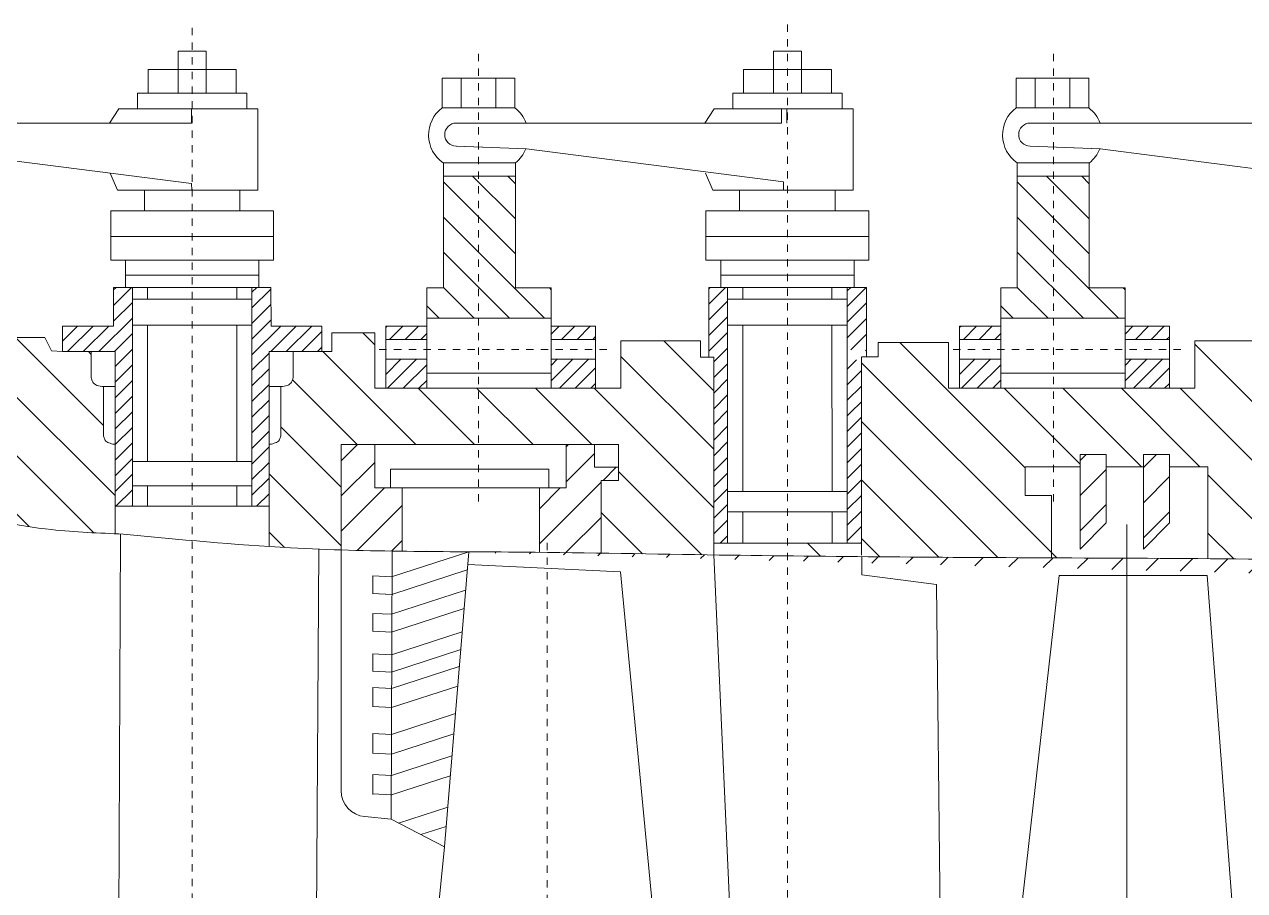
# Model space of a CAD drawing. Extents: x 0 to 420, y 0 to 297.
# Drawn here: x 85.47 to 102.09, y 206.07 to 217.87 of the extents above; entities that cross this region are included whole.
import ezdxf

# ---------------------------------------------------------------- set-up
doc = ezdxf.new("R2010")
doc.units = 0
doc.linetypes.add('ОСЕВАЯ', pattern=[50.8, 31.75, -6.35, 6.35, -6.35])
doc.layers.get('0').update_dxf_attribs({"linetype": 'CONTINUOUS'})
pattern_1 = [(45, (-22278.84894, -14110.31309), (-0.1064465167, 0.1064465167), [])]
pattern_2 = [(135, (-22278.84894, -14110.3131), (-0.399174438, -0.399174438), [])]
pattern_3 = [(45, (-22278.84894, -14110.3131), (-0.2395046625, 0.2395046625), [])]

msp = doc.modelspace()

# ---------------------------------------------------------------- hatches: boundary and pattern name
at = {"lineweight": 0, "ltscale": 0.0007}
h = msp.add_hatch(dxfattribs=at)
h.set_pattern_fill('ANSI31', color=256, scale=0.106681, angle=90, style=0)
h.set_pattern_definition([(135, (-22270.58378, -14110.3131), (-0.2395046625, -0.2395046625), [])])
h.paths.add_polyline_path([(91.66, 215.807), (91.18, 215.807), (91.18, 214.283), (91.66, 214.283)])
h.paths.add_polyline_path([(92.162, 215.807), (91.66, 215.807), (91.66, 214.283), (92.162, 214.283)])
h.paths.add_polyline_path([(92.649, 214.283), (91.66, 214.283), (91.66, 213.868), (92.649, 213.868)])
h.paths.add_polyline_path([(91.66, 214.283), (91.18, 214.283), (90.954, 214.283), (90.954, 213.868), (91.66, 213.868)])
h = msp.add_hatch(dxfattribs=at)
h.set_pattern_fill('ANSI31', color=256, scale=0.106681, angle=90, style=0)
h.set_pattern_definition([(135, (-22262.76746, -14110.3131), (-0.2395046625, -0.2395046625), [])])
h.paths.add_polyline_path([(99.476, 215.807), (98.996, 215.807), (98.996, 214.283), (99.476, 214.283)])
h.paths.add_polyline_path([(99.978, 215.807), (99.476, 215.807), (99.476, 214.283), (99.978, 214.283)])
h.paths.add_polyline_path([(100.465, 214.283), (99.476, 214.283), (99.476, 213.868), (100.465, 213.868)])
h.paths.add_polyline_path([(99.476, 214.283), (98.996, 214.283), (98.771, 214.283), (98.771, 213.868), (99.476, 213.868)])
h = msp.add_hatch(dxfattribs=at)
h.set_pattern_fill('ANSI31', color=256, scale=0.047414, style=0)
h.set_pattern_definition(pattern_1)
h.paths.add_polyline_path([(86.945, 214.288), (86.689, 214.288), (86.69, 213.763), (85.991, 213.763), (85.991, 213.414), (86.71, 213.414), (86.71, 211.307), (86.945, 211.307)])
h = msp.add_hatch(dxfattribs=at)
h.set_pattern_fill('ANSI31', color=256, scale=0.047414, style=0)
h.set_pattern_definition(pattern_1)
h.paths.add_polyline_path([(88.837, 213.763), (88.829, 214.288), (88.574, 214.288), (88.574, 211.307), (88.808, 211.307), (88.808, 213.414), (89.527, 213.414), (89.527, 213.763)])
h = msp.add_hatch(dxfattribs=at)
h.set_pattern_fill('ANSI31', color=256, scale=0.047414, style=0)
h.set_pattern_definition(pattern_1)
h.paths.add_polyline_path([(95.052, 214.288), (94.796, 214.288), (94.797, 213.763), (94.797, 213.337), (94.862, 213.337), (94.862, 210.805), (95.049, 210.805)])
h = msp.add_hatch(dxfattribs=at)
h.set_pattern_fill('ANSI31', color=256, scale=0.047414, style=0)
h.set_pattern_definition(pattern_1)
h.paths.add_polyline_path([(96.945, 214.288), (96.681, 214.288), (96.681, 213.866), (96.945, 213.833)])
h = msp.add_hatch(dxfattribs=at)
h.set_pattern_fill('ANSI31', color=256, scale=0.047414, style=0)
h.set_pattern_definition([(45, (-22270.58378, -14110.31309), (-0.1064465167, 0.1064465167), [])])
h.paths.add_polyline_path([(90.954, 213.76), (90.396, 213.76), (90.396, 213.58), (90.954, 213.58)])
h.paths.add_polyline_path([(93.253, 213.76), (92.649, 213.76), (92.649, 213.58), (93.253, 213.58)])
h.paths.add_polyline_path([(93.253, 213.31), (92.649, 213.31), (92.649, 212.914), (93.253, 212.914)])
h.paths.add_polyline_path([(90.954, 213.31), (90.396, 213.31), (90.396, 212.914), (90.954, 212.914)])
h = msp.add_hatch(dxfattribs=at)
h.set_pattern_fill('ANSI31', color=256, scale=0.047414, style=0)
h.set_pattern_definition(pattern_1)
h.paths.add_polyline_path([(96.945, 213.763), (96.945, 213.833), (96.681, 213.866), (96.681, 213.441), (96.945, 213.426)])
h = msp.add_hatch(dxfattribs=at)
h.set_pattern_fill('ANSI31', color=256, scale=0.047414, style=0)
h.set_pattern_definition([(45, (-22262.76746, -14110.31309), (-0.1064465167, 0.1064465167), [])])
h.paths.add_polyline_path([(98.771, 213.76), (98.212, 213.76), (98.212, 213.58), (98.771, 213.58)])
h.paths.add_polyline_path([(101.069, 213.76), (100.465, 213.76), (100.465, 213.58), (101.069, 213.58)])
h.paths.add_polyline_path([(101.069, 213.31), (100.465, 213.31), (100.465, 212.914), (101.069, 212.914)])
h.paths.add_polyline_path([(98.771, 213.31), (98.212, 213.31), (98.212, 212.914), (98.771, 212.914)])
h = msp.add_hatch(dxfattribs=at)
h.set_pattern_fill('ANSI31', color=256, scale=0.177801, angle=90, style=0)
h.set_pattern_definition(pattern_2)
edge = h.paths.add_edge_path()
edge.add_spline(control_points=[(83.394, 211.618), (84.19, 211.323), (85.288, 210.997), (86.42, 210.944), (86.71, 210.932)], knot_values=[0.05819, 0.05819, 0.05819, 0.05819, 0.079519, 0.086854, 0.086854, 0.086854, 0.086854], degree=3, periodic=0)
edge.add_line((86.71, 210.932), (86.71, 212.155))
edge.add_spline(control_points=[(86.71, 212.155), (86.7, 212.154), (86.676, 212.153), (86.634, 212.168), (86.57, 212.189), (86.559, 212.242), (86.553, 212.27)], knot_values=[0, 0, 0, 0, 0.000267, 0.00058, 0.001143, 0.001829, 0.001829, 0.001829, 0.001829], degree=3, periodic=0)
edge.add_line((86.553, 212.27), (86.553, 212.94))
edge.add_spline(control_points=[(86.553, 212.94), (86.521, 212.941), (86.466, 212.943), (86.4, 212.995), (86.388, 213.04), (86.383, 213.062)], knot_values=[0, 0, 0, 0, 0.000781, 0.001388, 0.00195, 0.00195, 0.00195, 0.00195], degree=3, periodic=0)
edge.add_line((86.383, 213.062), (86.383, 213.414))
edge.add_line((86.383, 213.414), (85.991, 213.414))
edge.add_line((85.991, 213.414), (85.845, 213.423))
edge.add_line((85.845, 213.423), (85.754, 213.607))
edge.add_line((85.754, 213.607), (85.168, 213.607))
edge.add_line((85.168, 213.607), (85.168, 212.914))
edge.add_line((85.168, 212.914), (83.394, 212.914))
edge.add_line((83.394, 212.914), (83.394, 211.618))
h = msp.add_hatch(dxfattribs=at)
h.set_pattern_fill('ANSI31', color=256, scale=0.177801, angle=90, style=0)
h.set_pattern_definition(pattern_2)
edge = h.paths.add_edge_path()
edge.add_line((90.246, 212.914), (90.246, 213.668))
edge.add_line((90.246, 213.668), (89.663, 213.668))
edge.add_line((89.663, 213.668), (89.663, 213.414))
edge.add_line((89.663, 213.414), (89.527, 213.414))
edge.add_line((89.527, 213.414), (89.135, 213.414))
edge.add_line((89.135, 213.414), (89.135, 213.062))
edge.add_spline(control_points=[(89.135, 213.062), (89.13, 213.04), (89.119, 212.995), (89.053, 212.943), (88.997, 212.941), (88.965, 212.94)], knot_values=[0, 0, 0, 0, 0.000563, 0.001169, 0.00195, 0.00195, 0.00195, 0.00195], degree=3, periodic=0)
edge.add_line((88.965, 212.94), (88.965, 212.27))
edge.add_spline(control_points=[(88.965, 212.27), (88.959, 212.242), (88.948, 212.189), (88.884, 212.168), (88.842, 212.153), (88.819, 212.154), (88.808, 212.155)], knot_values=[0, 0, 0, 0, 0.000686, 0.001249, 0.001563, 0.001829, 0.001829, 0.001829, 0.001829], degree=3, periodic=0)
edge.add_line((88.808, 212.155), (88.808, 210.757))
edge.add_spline(control_points=[(88.808, 210.757), (88.905, 210.751), (89.232, 210.732), (89.559, 210.719), (89.789, 210.712)], knot_values=[0.016823, 0.016823, 0.016823, 0.016823, 0.019287, 0.02511, 0.02511, 0.02511, 0.02511], degree=3, periodic=0)
edge.add_line((89.789, 210.712), (89.789, 212.147))
edge.add_line((89.789, 212.147), (91.66, 212.147))
edge.add_line((91.66, 212.147), (91.66, 212.914))
edge.add_line((91.66, 212.914), (90.246, 212.914))
h = msp.add_hatch(dxfattribs=at)
h.set_pattern_fill('ANSI31', color=256, scale=0.177801, angle=90, style=0)
h.set_pattern_definition(pattern_2)
edge = h.paths.add_edge_path()
edge.add_line((91.66, 212.914), (91.66, 212.147))
edge.add_line((91.66, 212.147), (93.567, 212.147))
edge.add_line((93.567, 212.147), (93.567, 211.66))
edge.add_line((93.567, 211.66), (93.329, 211.66))
edge.add_line((93.329, 211.66), (93.329, 210.668))
edge.add_spline(control_points=[(93.329, 210.668), (93.84, 210.66), (94.351, 210.651), (94.862, 210.643)], knot_values=[0.054973, 0.054973, 0.054973, 0.054973, 0.067908, 0.067908, 0.067908, 0.067908], degree=3, periodic=0)
edge.add_line((94.862, 210.643), (94.862, 213.337))
edge.add_line((94.862, 213.337), (94.681, 213.337))
edge.add_line((94.681, 213.337), (94.681, 213.56))
edge.add_line((94.681, 213.56), (93.596, 213.56))
edge.add_line((93.596, 213.56), (93.596, 212.914))
edge.add_line((93.596, 212.914), (93.433, 212.914))
edge.add_line((93.433, 212.914), (91.66, 212.914))
h = msp.add_hatch(dxfattribs=at)
h.set_pattern_fill('ANSI31', color=256, scale=0.047414, style=0)
h.set_pattern_definition(pattern_1)
h.paths.add_polyline_path([(96.875, 213.302), (96.681, 213.303), (96.681, 212.584), (96.875, 212.584)])
h = msp.add_hatch(dxfattribs=at)
h.set_pattern_fill('ANSI31', color=256, scale=0.047414, style=0)
h.set_pattern_definition(pattern_1)
h.paths.add_polyline_path([(96.875, 212.584), (96.681, 212.584), (96.681, 210.805), (96.875, 210.805)])
h = msp.add_hatch(dxfattribs=at)
h.set_pattern_fill('ANSI31', color=256, scale=0.106681, style=0)
h.set_pattern_definition(pattern_3)
edge = h.paths.add_edge_path()
edge.add_spline(control_points=[(89.789, 210.712), (90.613, 210.686), (92.331, 210.691), (95.59, 210.624), (99.857, 210.6), (104.351, 210.584), (108.07, 210.384), (109.955, 210.23), (110.725, 210.167)], knot_values=[0.02511, 0.02511, 0.02511, 0.02511, 0.045996, 0.068555, 0.107616, 0.153978, 0.182279, 0.201842, 0.201842, 0.201842, 0.201842], degree=3, periodic=0)
edge.add_line((90.617, 210.703), (90.617, 211.556))
edge.add_line((90.617, 211.556), (90.246, 211.556))
edge.add_line((90.246, 211.556), (90.246, 212.147))
edge.add_line((90.246, 212.147), (89.789, 212.147))
edge.add_line((89.789, 212.147), (89.789, 210.712))
h = msp.add_hatch(dxfattribs=at)
h.set_pattern_fill('ANSI31', color=256, scale=0.106681, style=0)
h.set_pattern_definition(pattern_3)
edge = h.paths.add_edge_path()
edge.add_spline(control_points=[(92.489, 210.679), (92.769, 210.676), (93.049, 210.673), (93.329, 210.668)], knot_values=[0.047887, 0.047887, 0.047887, 0.047887, 0.054973, 0.054973, 0.054973, 0.054973], degree=3, periodic=0)
edge.add_line((93.329, 210.668), (93.329, 211.66))
edge.add_line((93.329, 211.66), (93.567, 211.66))
edge.add_line((93.567, 211.66), (93.567, 211.838))
edge.add_line((93.567, 211.838), (93.24, 211.838))
edge.add_line((93.24, 211.838), (93.24, 212.147))
edge.add_line((93.24, 212.147), (92.854, 212.147))
edge.add_line((92.854, 212.147), (92.854, 211.556))
edge.add_line((92.854, 211.556), (92.489, 211.556))
edge.add_line((92.489, 211.556), (92.489, 210.679))
h = msp.add_hatch(dxfattribs=at)
h.set_pattern_fill('ANSI31', color=256, scale=0.106681, style=0)
h.set_pattern_definition(pattern_3)
h.paths.add_polyline_path([(100.209, 212.014), (99.853, 212.014), (99.853, 210.724), (100.209, 211.08)])
h = msp.add_hatch(dxfattribs=at)
h.set_pattern_fill('ANSI31', color=256, scale=0.106681, style=0)
h.set_pattern_definition(pattern_3)
h.paths.add_polyline_path([(100.714, 210.724), (101.07, 211.08), (101.07, 212.014), (100.714, 212.014)])

# ---------------------------------------------------------------- linework, layer by layer
at = {"linetype": 'ОСЕВАЯ', "lineweight": 0, "ltscale": 0.001}
for p, q in [((95.868, 217.874), (95.868, 201.575)), ((87.759, 199.728), (87.759, 217.843))]:
    msp.add_line(p, q, dxfattribs=at)
at = {"lineweight": 0, "ltscale": 0.0001}
for p, q in [((87.567, 217.507), (87.567, 216.938)), ((87.567, 217.507), (87.759, 217.507)), ((87.951, 217.507), (87.759, 217.507)), ((87.951, 217.507), (87.951, 216.938)), ((95.676, 217.507), (95.868, 217.507)), ((95.676, 217.507), (95.676, 216.938)), ((96.06, 217.507), (95.868, 217.507)), ((96.06, 217.507), (96.06, 216.938)), ((87.159, 217.261), (87.159, 216.938)), ((87.159, 217.261), (87.759, 217.261)), ((88.359, 217.261), (87.759, 217.261)), ((88.359, 217.261), (88.359, 216.938)), ((95.269, 217.261), (95.868, 217.261)), ((95.269, 217.261), (95.269, 216.938)), ((96.468, 217.261), (95.868, 217.261)), ((96.468, 217.261), (96.468, 216.938)), ((92.155, 217.141), (91.165, 217.141)), ((91.165, 217.141), (91.165, 216.736)), ((91.425, 217.141), (91.425, 216.736)), ((91.894, 216.736), (91.894, 217.141)), ((92.155, 216.736), (92.155, 217.141)), ((98.981, 217.141), (98.981, 216.736)), ((99.971, 217.141), (98.981, 217.141)), ((99.971, 217.141), (98.981, 217.141)), ((99.241, 217.141), (99.241, 216.736)), ((99.711, 216.736), (99.711, 217.141)), ((99.971, 216.736), (99.971, 217.141)), ((87.014, 216.726), (87.014, 216.938)), ((87.014, 216.938), (87.924, 216.938)), ((88.504, 216.938), (87.594, 216.938)), ((88.504, 216.726), (88.504, 216.938)), ((95.123, 216.938), (96.033, 216.938)), ((95.123, 216.726), (95.123, 216.938)), ((96.613, 216.938), (95.703, 216.938)), ((96.613, 216.726), (96.613, 216.938)), ((86.759, 216.721), (86.634, 216.529)), ((87.749, 216.721), (86.759, 216.721)), ((87.749, 216.721), (88.653, 216.721)), ((87.749, 216.529), (87.749, 216.721)), ((88.653, 216.721), (88.653, 215.614)), ((91.165, 216.736), (92.155, 216.736)), ((94.868, 216.721), (94.743, 216.529)), ((95.858, 216.721), (94.868, 216.721)), ((95.787, 216.721), (95.787, 216.529)), ((95.858, 216.529), (95.858, 216.721)), ((95.858, 216.721), (96.762, 216.721)), ((96.762, 216.721), (96.76, 215.614)), ((98.981, 216.736), (99.971, 216.736)), ((83.092, 216.529), (87.749, 216.529)), ((91.356, 216.529), (95.787, 216.529)), ((99.173, 216.529), (103.604, 216.529)), ((91.356, 216.215), (92.311, 216.176)), ((91.357, 216.215), (92.312, 216.176)), ((99.173, 216.215), (100.128, 216.176)), ((99.173, 216.215), (100.127, 216.176)), ((99.173, 216.215), (100.128, 216.176)), ((99.173, 216.215), (100.127, 216.176)), ((99.173, 216.215), (100.128, 216.176)), ((99.173, 216.215), (100.127, 216.176)), ((84.047, 216.176), (87.75, 215.704)), ((92.311, 216.176), (95.812, 215.729)), ((100.127, 216.176), (103.629, 215.729)), ((91.18, 214.283), (91.18, 215.987)), ((91.18, 215.987), (92.162, 215.987)), ((92.162, 215.987), (92.162, 214.283)), ((98.996, 214.283), (98.996, 215.987)), ((98.996, 215.987), (99.978, 215.987)), ((98.996, 215.987), (99.978, 215.987)), ((99.978, 215.987), (99.978, 214.283)), ((86.744, 215.613), (86.644, 215.844)), ((91.18, 215.807), (92.162, 215.807)), ((94.851, 215.613), (94.751, 215.844)), ((95.812, 215.729), (95.813, 215.613)), ((98.996, 215.807), (99.978, 215.807)), ((98.996, 215.807), (99.978, 215.807)), ((87.754, 215.613), (86.744, 215.613)), ((87.108, 215.613), (87.108, 215.331)), ((87.75, 215.704), (87.754, 215.613)), ((87.754, 215.613), (87.872, 215.614)), ((88.653, 215.614), (87.872, 215.614)), ((88.41, 215.613), (88.41, 215.331)), ((95.861, 215.613), (94.851, 215.613)), ((95.215, 215.613), (95.215, 215.331)), ((95.861, 215.613), (95.979, 215.614)), ((96.76, 215.614), (95.979, 215.614)), ((96.517, 215.613), (96.517, 215.331)), ((86.65, 215.331), (87.884, 215.331)), ((86.65, 214.662), (86.65, 215.331)), ((88.868, 215.331), (87.634, 215.331)), ((88.868, 214.662), (88.868, 215.331)), ((94.757, 214.662), (94.757, 215.331)), ((94.757, 215.331), (95.991, 215.331)), ((96.975, 215.331), (95.741, 215.331)), ((96.975, 214.662), (96.975, 215.331)), ((86.65, 214.985), (87.906, 214.985)), ((88.868, 214.985), (87.612, 214.985)), ((94.757, 214.985), (96.013, 214.985)), ((96.975, 214.985), (95.719, 214.985)), ((86.851, 214.662), (86.65, 214.662)), ((86.851, 214.662), (87.985, 214.662)), ((86.851, 214.288), (86.851, 214.662)), ((88.667, 214.662), (87.534, 214.662)), ((88.667, 214.662), (88.868, 214.662)), ((88.667, 214.288), (88.667, 214.662)), ((94.958, 214.662), (94.757, 214.662)), ((94.958, 214.662), (94.757, 214.662)), ((94.958, 214.288), (94.958, 214.662)), ((94.958, 214.662), (96.092, 214.662)), ((94.958, 214.662), (96.092, 214.662)), ((96.774, 214.662), (95.641, 214.662)), ((96.774, 214.662), (95.641, 214.662)), ((96.774, 214.288), (96.774, 214.662)), ((96.774, 214.662), (96.975, 214.662)), ((96.774, 214.662), (96.975, 214.662)), ((86.851, 214.455), (87.867, 214.455)), ((88.667, 214.455), (87.651, 214.455)), ((94.958, 214.455), (95.974, 214.455)), ((96.774, 214.455), (95.758, 214.455)), ((86.689, 214.288), (88.829, 214.288)), ((86.69, 213.763), (86.689, 214.288)), ((86.945, 214.288), (86.945, 211.307)), ((87.153, 214.288), (87.153, 214.128)), ((88.366, 214.288), (88.366, 214.128)), ((88.574, 214.288), (88.574, 211.307)), ((88.837, 213.763), (88.829, 214.288)), ((90.954, 213.76), (90.954, 214.283)), ((90.954, 214.283), (91.18, 214.283)), ((92.162, 214.283), (92.649, 214.283)), ((92.649, 214.283), (92.649, 212.914)), ((94.797, 213.763), (94.796, 214.288)), ((94.796, 214.288), (96.945, 214.288)), ((95.052, 214.288), (95.049, 210.805)), ((95.052, 214.128), (95.052, 214.288)), ((95.26, 214.288), (95.26, 214.128)), ((96.473, 214.288), (96.473, 214.128)), ((96.681, 214.288), (96.681, 210.805)), ((96.681, 213.774), (96.681, 214.288)), ((98.771, 214.283), (98.996, 214.283)), ((98.771, 213.76), (98.771, 214.283)), ((99.978, 214.283), (100.465, 214.283)), ((100.465, 214.283), (100.465, 212.914)), ((88.574, 214.128), (86.945, 214.128)), ((87.153, 214.128), (88.487, 214.128)), ((96.681, 214.128), (95.052, 214.128)), ((95.26, 214.128), (96.594, 214.128)), ((96.681, 214.128), (96.681, 213.774)), ((85.991, 213.763), (86.69, 213.763)), ((85.991, 213.414), (85.991, 213.763)), ((88.574, 213.774), (86.945, 213.774)), ((87.153, 213.774), (87.153, 211.916)), ((88.366, 213.774), (88.366, 211.916)), ((89.527, 213.763), (88.837, 213.763)), ((89.527, 213.414), (89.527, 213.763)), ((90.396, 213.58), (90.396, 213.76)), ((90.396, 213.76), (90.954, 213.76)), ((90.954, 213.868), (92.649, 213.868)), ((90.954, 213.76), (90.954, 212.914)), ((92.649, 213.76), (93.253, 213.76)), ((93.253, 213.76), (93.253, 212.914)), ((94.797, 213.763), (94.797, 213.337)), ((96.681, 213.774), (95.052, 213.774)), ((95.26, 213.774), (95.258, 211.506)), ((96.473, 213.774), (96.474, 211.507)), ((96.945, 213.763), (96.945, 213.345)), ((98.212, 213.76), (98.771, 213.76)), ((98.212, 213.58), (98.212, 213.76)), ((98.771, 213.868), (100.465, 213.868)), ((98.771, 213.76), (98.771, 212.914)), ((100.465, 213.76), (101.069, 213.76)), ((101.069, 213.76), (101.069, 212.914)), ((85.168, 213.607), (85.754, 213.607)), ((85.845, 213.423), (85.754, 213.607)), ((89.663, 213.668), (90.246, 213.668)), ((89.663, 213.414), (89.663, 213.668)), ((90.246, 213.668), (90.246, 212.914)), ((90.396, 213.58), (90.396, 213.31)), ((90.396, 213.58), (90.954, 213.58)), ((92.649, 213.58), (93.253, 213.58)), ((93.596, 213.56), (94.681, 213.56)), ((93.596, 212.914), (93.596, 213.56)), ((94.681, 213.56), (94.681, 213.337)), ((98.212, 213.58), (98.771, 213.58)), ((98.212, 213.58), (98.212, 213.31)), ((100.465, 213.58), (101.069, 213.58)), ((101.413, 213.56), (102.497, 213.56)), ((101.413, 212.914), (101.413, 213.56)), ((85.991, 213.414), (85.845, 213.423)), ((86.71, 213.414), (85.991, 213.414)), ((86.383, 213.414), (86.383, 213.062)), ((86.71, 210.932), (86.71, 213.414)), ((88.808, 210.757), (88.808, 213.414)), ((88.808, 213.414), (89.527, 213.414)), ((89.135, 213.414), (89.135, 213.062)), ((89.527, 213.414), (89.663, 213.414)), ((97.104, 213.539), (98.062, 213.539)), ((97.104, 213.345), (97.104, 213.539)), ((98.062, 213.539), (98.062, 212.914)), ((90.396, 212.914), (90.396, 213.31)), ((90.396, 213.31), (90.954, 213.31)), ((92.649, 213.31), (93.253, 213.31)), ((94.681, 213.337), (94.862, 213.337)), ((94.862, 213.337), (94.862, 210.642)), ((96.945, 213.345), (96.875, 213.345)), ((96.875, 213.337), (96.875, 210.642)), ((96.945, 213.345), (97.104, 213.345)), ((98.212, 213.31), (98.771, 213.31)), ((98.212, 212.914), (98.212, 213.31)), ((100.465, 213.31), (101.069, 213.31)), ((92.649, 213.121), (90.954, 213.121)), ((100.465, 213.121), (98.771, 213.121)), ((86.553, 212.94), (86.553, 212.27)), ((86.553, 212.94), (86.71, 212.94)), ((88.965, 212.94), (88.808, 212.94)), ((88.965, 212.94), (88.965, 212.27)), ((90.246, 212.914), (93.433, 212.914)), ((93.433, 212.914), (93.596, 212.914)), ((98.062, 212.914), (101.249, 212.914)), ((101.249, 212.914), (101.413, 212.914)), ((89.789, 212.147), (89.789, 207.431)), ((89.789, 212.147), (93.567, 212.147)), ((90.246, 212.147), (90.246, 211.556)), ((92.854, 211.556), (92.854, 212.147)), ((93.24, 211.838), (93.24, 212.147)), ((93.567, 212.147), (93.567, 211.66)), ((86.945, 211.916), (88.574, 211.916)), ((99.853, 212.014), (100.209, 212.014)), ((99.853, 212.014), (99.853, 210.724)), ((100.209, 212.014), (100.209, 211.08)), ((100.714, 212.014), (100.714, 210.724)), ((100.714, 212.014), (101.07, 212.014)), ((101.07, 212.014), (101.07, 211.08)), ((90.461, 211.812), (92.619, 211.812)), ((90.461, 211.556), (90.461, 211.812)), ((92.619, 211.812), (92.619, 211.556)), ((93.24, 211.838), (93.567, 211.838)), ((99.105, 211.846), (99.853, 211.846)), ((99.105, 211.453), (99.105, 211.846)), ((100.209, 211.846), (100.714, 211.846)), ((101.07, 211.846), (101.593, 211.846)), ((101.593, 211.846), (101.593, 210.59)), ((86.945, 211.586), (88.574, 211.586)), ((87.153, 211.586), (87.153, 211.307)), ((88.366, 211.586), (88.366, 211.307)), ((90.246, 211.556), (92.854, 211.556)), ((90.617, 210.694), (90.617, 211.556)), ((92.489, 211.556), (92.489, 210.679)), ((93.329, 211.66), (93.329, 210.668)), ((93.567, 211.66), (93.329, 211.66)), ((95.049, 211.506), (96.681, 211.507)), ((99.461, 211.453), (99.105, 211.453)), ((99.461, 210.603), (99.461, 211.453)), ((86.705, 211.307), (88.813, 211.307)), ((96.681, 211.232), (95.049, 211.233)), ((95.258, 211.233), (95.258, 210.805)), ((96.474, 211.232), (96.474, 210.805)), ((100.209, 211.08), (99.853, 210.724)), ((101.07, 211.08), (100.714, 210.724)), ((86.784, 210.929), (86.748, 202.288)), ((89.43, 202.279), (89.483, 210.722)), ((94.862, 210.805), (96.875, 210.805)), ((90.482, 210.696), (90.469, 207.042)), ((90.476, 210.344), (91.526, 210.685)), ((91.195, 206.664), (91.526, 210.686)), ((94.862, 210.643), (95.197, 203.218)), ((96.878, 210.374), (96.88, 210.62)), ((90.48, 210.105), (91.506, 210.439)), ((91.512, 210.511), (93.593, 210.414)), ((93.593, 210.414), (94.318, 202.82)), ((90.218, 210.357), (90.484, 210.344)), ((90.218, 210.357), (90.218, 210.118)), ((97.895, 210.241), (96.878, 210.374)), ((97.969, 203.704), (97.895, 210.241)), ((99.569, 210.361), (98.79, 203.518)), ((101.581, 210.361), (99.569, 210.361)), ((102.131, 203.206), (101.581, 210.361)), ((90.214, 210.118), (90.48, 210.105)), ((90.214, 210.118), (90.48, 210.105)), ((90.218, 210.118), (90.484, 210.105)), ((90.476, 209.834), (91.483, 210.161)), ((90.476, 209.592), (91.463, 209.913)), ((90.214, 209.847), (90.48, 209.834)), ((90.218, 209.847), (90.218, 209.605)), ((90.214, 209.605), (90.48, 209.592)), ((90.473, 209.282), (91.436, 209.595)), ((90.214, 209.295), (90.48, 209.282)), ((90.218, 209.295), (90.218, 209.06)), ((90.473, 209.047), (91.417, 209.354)), ((90.214, 209.06), (90.48, 209.047)), ((90.473, 208.822), (91.397, 209.122)), ((90.214, 208.835), (90.48, 208.822)), ((90.218, 208.834), (90.218, 208.576)), ((90.473, 208.564), (91.376, 208.857)), ((90.214, 208.577), (90.48, 208.564)), ((90.473, 208.198), (91.345, 208.481)), ((90.214, 208.211), (90.48, 208.198)), ((90.218, 208.211), (90.218, 207.943)), ((90.473, 207.93), (91.322, 208.206)), ((90.214, 207.943), (90.48, 207.93)), ((90.473, 207.636), (91.297, 207.904)), ((90.214, 207.649), (90.48, 207.636)), ((90.218, 207.649), (90.218, 207.38)), ((90.473, 207.375), (91.275, 207.635)), ((90.214, 207.388), (90.48, 207.375)), ((90.469, 207.042), (90.11, 207.077)), ((90.571, 206.989), (91.24, 207.206)), ((90.469, 207.042), (91.195, 206.664)), ((90.872, 206.832), (91.218, 206.944)), ((90.722, 201.796), (91.195, 206.664))]:
    msp.add_line(p, q, dxfattribs=at)
at = {"linetype": 'ОСЕВАЯ', "lineweight": 0, "ltscale": 0.0001}
for p, q in [((91.66, 211.371), (91.66, 217.518)), ((99.491, 211.371), (99.491, 217.518)), ((90.308, 213.445), (93.424, 213.445)), ((98.124, 213.445), (101.24, 213.445))]:
    msp.add_line(p, q, dxfattribs=at)
at = {"lineweight": 0, "ltscale": 0.0007}
for p, q in [((96.945, 213.763), (96.945, 214.288)), ((99.105, 211.831), (97.397, 213.539)), ((102.678, 212.249), (101.413, 213.515)), ((99.534, 210.603), (96.875, 213.263)), ((99.853, 211.881), (98.82, 212.914)), ((100.687, 211.846), (99.618, 212.914)), ((101.485, 211.846), (100.417, 212.914)), ((102.678, 211.451), (101.215, 212.914)), ((98.732, 210.607), (96.875, 212.464)), ((99.853, 212.014), (99.853, 211.846)), ((102.678, 210.653), (101.593, 211.737)), ((97.929, 210.612), (96.875, 211.666)), ((100.488, 211.057), (100.488, 195.945)), ((101.944, 210.588), (101.593, 210.939)), ((96.319, 210.625), (96.139, 210.805)), ((97.125, 210.617), (96.875, 210.868))]:
    msp.add_line(p, q, dxfattribs=at)
at = {"linetype": 'ОСЕВАЯ', "lineweight": 0, "ltscale": 0.0007}
msp.add_line((92.595, 210.809), (92.595, 195.773), dxfattribs=at)
at = {"lineweight": 0, "ltscale": 0.0001}
for centre, radius, start, end in [((91.44, 216.367), 0.461, 126.7557, 235.5617), ((91.862, 216.359), 0.478, 20.8988, 52.1961), ((99.257, 216.367), 0.461, 126.7557, 235.5617), ((99.678, 216.359), 0.478, 20.8988, 52.1961), ((99.678, 216.359), 0.478, 20.8988, 52.1961), ((91.356, 216.372), 0.157, 90, 270), ((99.173, 216.372), 0.157, 90, 270), ((91.862, 216.359), 0.478, 308.9519, 337.5356), ((99.678, 216.359), 0.478, 308.9519, 337.5356), ((99.678, 216.359), 0.478, 308.9519, 337.5356), ((99.678, 216.359), 0.478, 308.9519, 337.5356), ((90.144, 207.431), 0.356, 180, 264.4045)]:
    msp.add_arc(centre, radius, start, end, dxfattribs=at)
for points, knots in [([(77.433, 215.046), (77.892, 214.72), (78.981, 213.945), (80.818, 212.718), (83.166, 211.647), (85.227, 210.99), (86.494, 210.941), (86.821, 210.928)], [0, 0, 0, 0, 1.688438, 4.010904, 6.608452, 9.425694, 10.405669, 10.405669, 10.405669, 10.405669]), ([(86.383, 213.062), (86.388, 213.04), (86.4, 212.995), (86.466, 212.943), (86.521, 212.941), (86.553, 212.94)], [0, 0, 0, 0, 0.0667008, 0.1385729, 0.2311698, 0.2311698, 0.2311698, 0.2311698]), ([(89.135, 213.062), (89.13, 213.04), (89.119, 212.995), (89.053, 212.943), (88.997, 212.941), (88.965, 212.94)], [0, 0, 0, 0, 0.0667008, 0.1385729, 0.2311698, 0.2311698, 0.2311698, 0.2311698]), ([(86.553, 212.27), (86.559, 212.242), (86.57, 212.189), (86.634, 212.168), (86.676, 212.153), (86.7, 212.154), (86.71, 212.155)], [0, 0, 0, 0, 0.0813289, 0.1480722, 0.1852478, 0.2168499, 0.2168499, 0.2168499, 0.2168499]), ([(88.965, 212.27), (88.959, 212.242), (88.948, 212.189), (88.884, 212.168), (88.842, 212.153), (88.819, 212.154), (88.808, 212.155)], [0, 0, 0, 0, 0.0813289, 0.1480722, 0.1852478, 0.2168499, 0.2168499, 0.2168499, 0.2168499]), ([(86.821, 210.928), (87.58, 210.854), (89.39, 210.679), (92.101, 210.696), (95.59, 210.624), (99.857, 210.6), (104.351, 210.584), (108.07, 210.384), (109.955, 210.23), (110.725, 210.167)], [0, 0, 0, 0, 2.28622, 5.452031, 8.126077, 12.756134, 18.251624, 21.6063, 23.925107, 23.925107, 23.925107, 23.925107])]:
    msp.add_open_spline(points, degree=3, knots=knots, dxfattribs=at)

doc.saveas('drawing.dxf')
